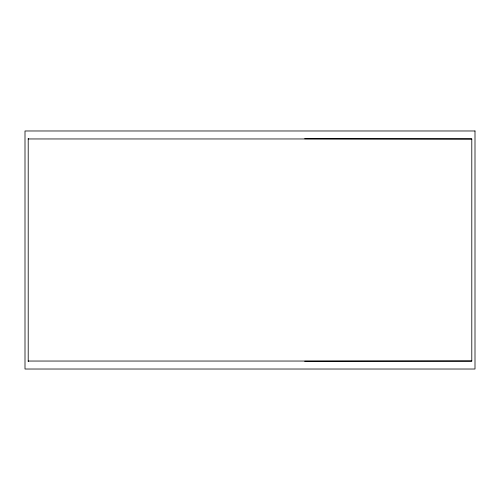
<?xml version="1.0" encoding="UTF-8"?>
<svg xmlns="http://www.w3.org/2000/svg" width="500" height="500" viewBox="0 0 500 500"><rect width="100%" height="100%" fill="white"/><g stroke="black" fill="none" stroke-linecap="round" stroke-linejoin="round"><path stroke-width="0.75" d="M304.669 361.25L471.794 361.044L471.794 138.956L304.669 138.75M28.206 138.956L471.794 138.956M28.206 361.044L471.794 361.044M28.206 138.406L28.206 361.594M475 130.975L25 130.975L25 369.025L475 369.025L475 130.975"/></g></svg>
